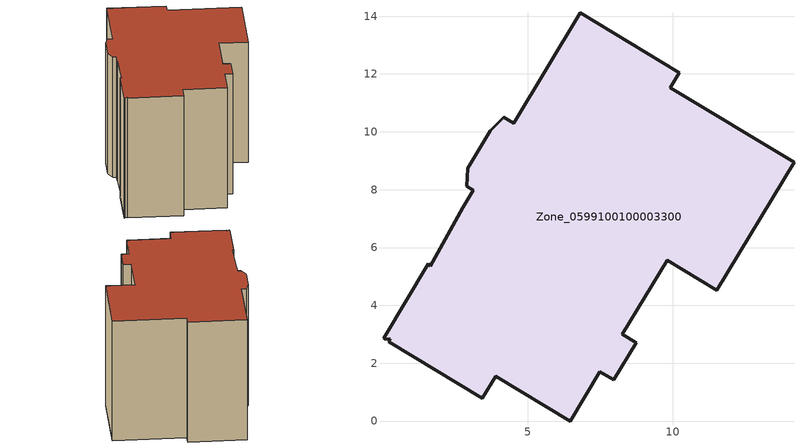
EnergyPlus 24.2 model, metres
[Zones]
Zone_0599100100003300
 floor ground (C_G): 4.5,10.3 6.81,14.11 10.23,12.04 9.92,11.53 14.2,8.94 11.53,4.53 9.82,5.56 8.27,3 8.74,2.71 7.96,1.43 7.49,1.71 6.45,0 3.89,1.55 3.42,0.78 0.18,2.74 0.24,2.84 0.07,2.83 0.01,2.86 1.56,5.43 1.62,5.34 2.75,7.38 3.1,7.99 2.89,8.12 2.92,8.74 3.7,10.04 4.17,10.5 z0
 wall outside (C_F): 9.92,11.53 10.23,12.04 6.81,14.11 4.5,10.3 4.17,10.5 3.7,10.04 2.92,8.74 2.89,8.12 3.1,7.99 2.75,7.38 1.62,5.34 1.56,5.43 0.01,2.86 0.07,2.83 0.24,2.84 0.18,2.74 3.42,0.78 3.89,1.55 6.45,0 7.49,1.71 7.96,1.43 8.74,2.71 8.27,3 9.82,5.56 11.53,4.53 14.2,8.94 9.92,11.53 z0:9.03
 roof outside (C_R): 0.07,2.83 0.24,2.84 0.18,2.74 3.42,0.78 3.89,1.55 6.45,0 7.49,1.71 7.96,1.43 8.74,2.71 8.27,3 9.82,5.56 11.53,4.53 14.2,8.94 9.92,11.53 10.23,12.04 6.81,14.11 4.5,10.3 4.17,10.5 3.7,10.04 2.92,8.74 2.89,8.12 3.1,7.99 2.75,7.38 1.62,5.34 1.56,5.43 0.01,2.86 z9.03
[BUILDING]
Pand.0599100100003300: North Axis=0; Terrain=City; Loads Convergence Tolerance Value=0.04; Temperature Convergence Tolerance Value=0.4; Solar Distribution=FullExterior; Maximum Number of Warmup Days=25; Minimum Number of Warmup Days=1
[Site:Location]
Rotterdam.The.Hague.AP_ZH_NLD Design_Conditions: Latitude=51.96; Longitude=4.45; Time Zone=1; Elevation=-4.5
[SITE:GROUNDTEMPERATURE:BUILDINGSURFACE]
18, 18, 18, 18, 18, 18, 18, 18, 18, 18, 18, 18
[MATERIAL] Thermal Absorptance=0.9; Solar Absorptance=0.7; Visible Absorptance=0.7
Name | Roughness | Thickness | Conductivity | Density | Specific Heat
G.D.2006-2014 | MediumSmooth | 0.15 | 0.06 | 540 | 1210
F.D.2006-2014 | Rough | 0.3 | 0.12 | 1920 | 840
R.D.2006-2014 | MediumRough | 0.2 | 0.08 | 1500 | 1000
[CONSTRUCTION]
C_G: G.D.2006-2014
C_F: F.D.2006-2014
C_R: R.D.2006-2014
[ZONE]
Zone_0599100100003300: Type=1; Multiplier=1; Ceiling Height=Autocalculate; Volume=Autocalculate; Floor Area=autocalculate; Part of Total Floor Area=Yes
[ZONEINFILTRATION:DESIGNFLOWRATE]
Infil_Zone_0599100100003300: Zone or ZoneList or Space or SpaceList=Zone_0599100100003300; Schedule=AlwaysOn; Design Flow Rate Calculation Method=Flow/Area; Flow Rate per Floor Area=0.0021; Constant Term Coefficient=1; Temperature Term Coefficient=0; Velocity Term Coefficient=0; Velocity Squared Term Coefficient=0
[HVACTEMPLATE:ZONE:IDEALLOADSAIRSYSTEM]
Zone_0599100100003300: Maximum Heating Supply Air Temperature=50; Minimum Cooling Supply Air Temperature=13; Maximum Heating Supply Air Humidity Ratio=0.0156; Minimum Cooling Supply Air Humidity Ratio=0.0077; Heating Limit=NoLimit; Cooling Limit=NoLimit; Dehumidification Control Type=ConstantSensibleHeatRatio; Cooling Sensible Heat Ratio=0.7; Dehumidification Setpoint=60; Humidification Control Type=None; Humidification Setpoint=30; Outdoor Air Method=None; Outdoor Air Flow Rate per Person=0.00944; Outdoor Air Flow Rate per Zone Floor Area=0; Outdoor Air Flow Rate per Zone=0; Demand Controlled Ventilation Type=None; Outdoor Air Economizer Type=NoEconomizer; Heat Recovery Type=None; Sensible Heat Recovery Effectiveness=0.7; Latent Heat Recovery Effectiveness=0.65
[ZONECONTROL:THERMOSTAT]
ThermostatControl_Zone_0599100100003300: Zone or ZoneList=Zone_0599100100003300; Control Type Schedule=DualSetpointControlType; Control 1=Thermostat_Zone_0599100100003300; Temperature Difference Between Cutout And Setpoint=0
[THERMOSTATSETPOINT:DUALSETPOINT]
Thermostat_Zone_0599100100003300: Heating Setpoint Temperature Schedule=HeatingSetpoint_Zone_0599100100003300; Cooling Setpoint Temperature Schedule=CoolingSetpoint_Zone_0599100100003300
[SCHEDULE:COMPACT]
HeatingSetpoint_Zone_0599100100003300: Through: 12/31, For: AllDays, Until: 24:00, 21
CoolingSetpoint_Zone_0599100100003300: Through: 12/31, For: AllDays, Until: 24:00, 24
DualSetpointControlType: Through: 12/31, For: AllDays, Until: 24:00, 4
AlwaysOn: Through: 12/31, For: AllDays, Until: 24:00, 1
